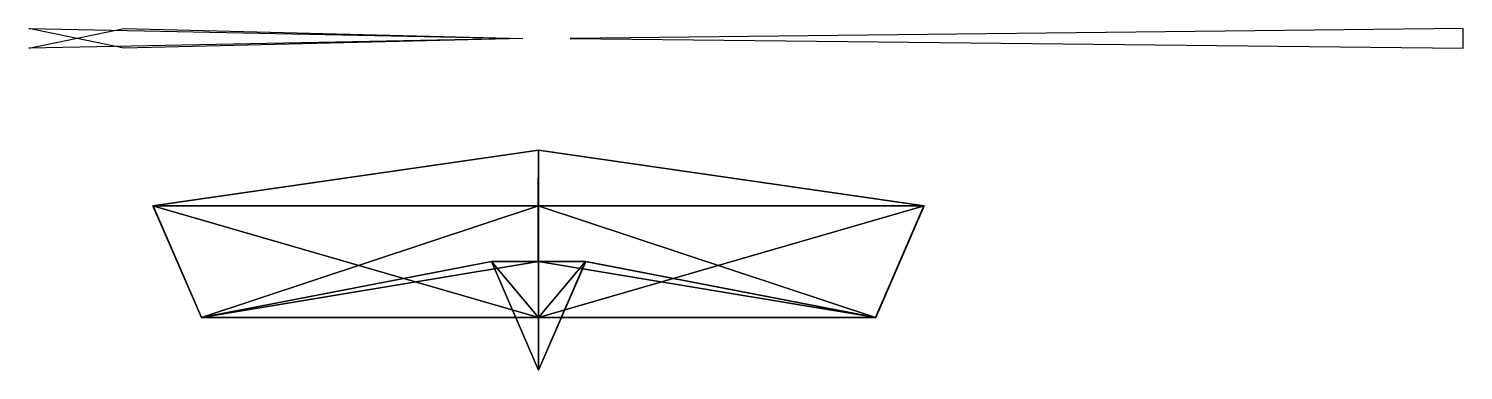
# Model space of a CAD drawing. Header units: metres. Extents: x -0.57 to 1.04, y -0.12 to 0.26.
import ezdxf

# ---------------------------------------------------------------- set-up
doc = ezdxf.new("R2010")
doc.units = ezdxf.units.M

msp = doc.modelspace()

# ---------------------------------------------------------------- linework, layer by layer
at = {"layer": 'ScoutCopter.Blades'}
for points in [[(-0.4643, 0.2392, -0.9272), (-0.5709, 0.2609, -0.8656), (-0.0176, 0.25, -0.0304)], [(-0.5709, 0.2392, 0.8656), (-0.4643, 0.2609, 0.9272), (-0.0176, 0.25, 0.0304)], [(1.0351, 0.2392, 0.0616), (1.0351, 0.2609, -0.0616), (0.0351, 0.25, 0)]]:
    msp.add_3dface(points, dxfattribs=at)
at = {"layer": 'ScoutCopter.Body'}
for points in [[(-0.0001, 0.1248, 0), (-0.4318, 0.0625, -0.249), (-0.4316, 0.0625, 0.2493)], [(-0.0001, 0.1248, 0), (-0.0004, 0.0625, -0.4984), (-0.4318, 0.0625, -0.249)], [(-0.0001, 0.1248, 0), (-0.4316, 0.0625, 0.2493), (-0.0001, 0.0625, 0.4984)], [(-0.0001, 0.1248, 0), (0.4313, 0.0625, -0.2495), (-0.0004, 0.0625, -0.4984)], [(-0.0001, 0.1248, 0), (0.4317, 0.0625, 0.2487), (0.4313, 0.0625, -0.2495)], [(-0.0001, 0.1248, 0), (-0.0001, 0.0625, 0.4984), (0.4317, 0.0625, 0.2487)], [(-0.4316, 0.0625, 0.2493), (-0.4318, 0.0625, -0.249), (-0.3776, -0.0625, -0.2178)], [(-0.4318, 0.0625, -0.249), (-0.0003, -0.0625, -0.4359), (-0.3776, -0.0625, -0.2178)], [(-0.4318, 0.0625, -0.249), (-0.0004, 0.0625, -0.4984), (-0.0003, -0.0625, -0.4359)], [(-0.0001, 0.0625, 0.4984), (-0.4316, 0.0625, 0.2493), (-0.3775, -0.0625, 0.218)], [(-0.4316, 0.0625, 0.2493), (-0.3776, -0.0625, -0.2178), (-0.3775, -0.0625, 0.218)], [(-0.0001, 0.0625, 0.4984), (-0.3775, -0.0625, 0.218), (-0.0001, -0.0625, 0.4359)], [(-0.0004, 0.0625, -0.4984), (0.3772, -0.0625, -0.2182), (-0.0003, -0.0625, -0.4359)], [(-0.0004, 0.0625, -0.4984), (0.4313, 0.0625, -0.2495), (0.3772, -0.0625, -0.2182)], [(0.4317, 0.0625, 0.2487), (-0.0001, -0.0625, 0.4359), (0.3776, -0.0625, 0.2176)], [(0.4317, 0.0625, 0.2487), (-0.0001, 0.0625, 0.4984), (-0.0001, -0.0625, 0.4359)], [(0.4313, 0.0625, -0.2495), (0.3776, -0.0625, 0.2176), (0.3772, -0.0625, -0.2182)], [(0.4313, 0.0625, -0.2495), (0.4317, 0.0625, 0.2487), (0.3776, -0.0625, 0.2176)], [(-0.3775, -0.0625, 0.218), (-0.3776, -0.0625, -0.2178), (-0.0528, 0, -0.0304)], [(-0.3776, -0.0625, -0.2178), (-0.0001, 0, -0.0609), (-0.0528, 0, -0.0304)], [(-0.3776, -0.0625, -0.2178), (-0.0003, -0.0625, -0.4359), (-0.0001, 0, -0.0609)], [(-0.0001, -0.0625, 0.4359), (-0.3775, -0.0625, 0.218), (-0.0528, 0, 0.0304)], [(-0.3775, -0.0625, 0.218), (-0.0528, 0, -0.0304), (-0.0528, 0, 0.0304)], [(-0.0001, -0.0625, 0.4359), (-0.0528, 0, 0.0304), (-0.0001, 0, 0.0609)], [(-0.0001, 0, 0.0609), (-0.0528, 0, 0.0304), (-0.0001, -0.1217, 0)], [(-0.0528, 0, 0.0304), (-0.0528, 0, -0.0304), (-0.0001, -0.1217, 0)], [(-0.0528, 0, -0.0304), (-0.0001, 0, -0.0609), (-0.0001, -0.1217, 0)], [(-0.0003, -0.0625, -0.4359), (0.0526, 0, -0.0305), (-0.0001, 0, -0.0609)], [(-0.0003, -0.0625, -0.4359), (0.3772, -0.0625, -0.2182), (0.0526, 0, -0.0305)], [(-0.0001, 0, -0.0609), (0.0526, 0, -0.0305), (-0.0001, -0.1217, 0)], [(0.3776, -0.0625, 0.2176), (-0.0001, 0, 0.0609), (0.0527, 0, 0.0304)], [(0.3776, -0.0625, 0.2176), (-0.0001, -0.0625, 0.4359), (-0.0001, 0, 0.0609)], [(0.0526, 0, -0.0305), (0.0527, 0, 0.0304), (-0.0001, -0.1217, 0)], [(0.0527, 0, 0.0304), (-0.0001, 0, 0.0609), (-0.0001, -0.1217, 0)], [(0.3772, -0.0625, -0.2182), (0.0527, 0, 0.0304), (0.0526, 0, -0.0305)], [(0.3772, -0.0625, -0.2182), (0.3776, -0.0625, 0.2176), (0.0527, 0, 0.0304)]]:
    msp.add_3dface(points, dxfattribs=at)

doc.saveas('drawing.dxf')
